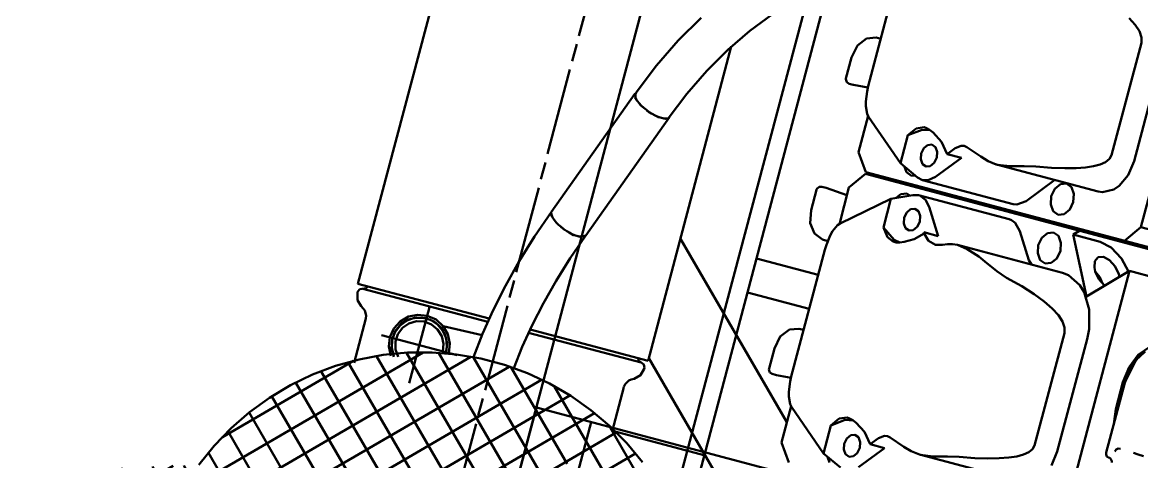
# Model space of a CAD drawing. Header units: centimetres. Extents: x 139057 to 200038, y 34824 to 80516.
# Drawn here: x 170187.1 to 170251.3, y 61326.1 to 61351.3 of the extents above; entities that cross this region are included whole.
import ezdxf

# ---------------------------------------------------------------- set-up
doc = ezdxf.new("R2010")
doc.units = ezdxf.units.CM
doc.header["$LTSCALE"] = 100
doc.layers.get('0').update_dxf_attribs({"lineweight": 0})
doc.layers.add('440_ALTRI_ELEMENTI_001-AM_0', color=31, linetype='Continuous', lineweight=50)

# ---------------------------------------------------------------- blocks, each defined once
blk = doc.blocks.new('A$C12667F03')
h = blk.add_hatch()
h.set_pattern_fill('ANSI37', color=256, scale=0.5, angle=75.1482787466947, style=0)
h.set_pattern_definition([(120.1482787466947, (-202.6132455050501, -1485.716848886164), (-1.372756539722049, -0.7973052945079098), []), (210.1482787466947, (-202.6132455050501, -1485.716848886164), (0.7973052945079098, -1.372756539722049), [])])
h.paths.add_polyline_path([(-387.1008311297301, -1151.592741927656), (-386.6435059207979, -1151.457960067841), (-386.1673863876167, -1151.451274930092), (-385.7063218123767, -1151.573538816127), (-385.2960761088434, -1151.815267934056), (-384.9656285114143, -1152.158949299308), (-384.7408129471842, -1152.579110241088), (-384.637068604261, -1153.044240711781), (-384.6628816809061, -1153.520018963667), (-384.7014065842632, -1153.633433206531), (-383.3847456212643, -1153.98258187488), (-379.8035596470836, -1140.477710573527), (-379.803559093878, -1140.477710715088), (-379.3972878708992, -1138.945637098106), (-380.3170730687234, -1138.516705034825), (-381.6375523499701, -1138.038258119079), (-382.9946480907056, -1137.678387074324), (-384.3786943453852, -1137.439655064198), (-385.778447148532, -1137.324526487442), (-387.1831164817813, -1137.333276188525), (-388.5808175812963, -1137.465952044877), (-389.9620821672979, -1137.721961146744), (-391.3148679594997, -1138.098806737515), (-392.6291940278861, -1138.59396274254), (-393.8942116919461, -1139.203581324371), (-395.1007491137389, -1139.922335407289), (-396.2390230103883, -1140.744542828354), (-397.300344842628, -1141.664748361858), (-398.2763518757674, -1142.674823990616), (-399.1588095195148, -1143.767125001701), (-403.7128378554735, -1143.933398491296), (-404.3893913805041, -1145.164100161346), (-404.9543004344705, -1146.449754177185), (-405.4034237760607, -1147.780595815333), (-405.7333304706517, -1149.145637421461), (-405.9412009875778, -1150.534246473166), (-406.025438745648, -1151.936500726792), (-405.9858677118573, -1153.34003212169), (-402.0505645826015, -1155.735240942391), (-401.7639024249765, -1157.110150149616), (-401.3573410242352, -1158.454262896033), (-400.8332783292535, -1159.757114967855), (-400.1963017649505, -1161.008696107718), (-399.4509987711463, -1162.198996050807), (-398.6031797017458, -1163.318714803609), (-397.659877819151, -1164.359262643906), (-396.6287378511879, -1165.312405003759), (-395.5171775158051, -1166.171002043935), (-394.3340644642267, -1166.927529460343), (-393.0882956377718, -1167.576524308475), (-391.7904742445353, -1168.113105727884), (-390.4502368431095, -1168.532649180444), (-389.0782159596238, -1168.832335187646), (-387.6850441164825, -1169.009344218823), (-387.3726642608199, -1169.021266921016), (-384.6428507372293, -1158.726973204466), (-387.6392871785465, -1157.932386113855), (-387.1574090785834, -1156.115194334241), (-384.1609726354036, -1156.909781409951), (-383.3847456212643, -1153.98258187488), (-384.7014065842632, -1153.633433206531), (-384.816175344542, -1153.97130329028), (-385.0854337915334, -1154.364420494589), (-385.4510827298764, -1154.670420675131), (-385.8852623041275, -1154.86617203668), (-386.3568469743732, -1154.93768528715), (-386.8297392867062, -1154.879531501385), (-387.2693101997975, -1154.695720701071), (-387.6434938806597, -1154.399928851577), (-387.9236260942671, -1154.014758175763), (-388.0896029855612, -1153.567782877537), (-388.1286874964389, -1153.092900096031), (-388.0382223549786, -1152.62495506421), (-387.8248903501335, -1152.198902590724), (-387.5043006289307, -1151.846295899304)])
h.paths.add_polyline_path([(-383.1929615839872, -1159.111450953933), (-384.6428501840237, -1158.726973346027), (-387.2060341435972, -1168.392896792444), (-385.7561455454234, -1168.7773744078), (-385.2742675981972, -1166.960183194431), (-385.7575643464479, -1166.832023842784), (-385.5525096181336, -1166.058749927732), (-385.0692128680203, -1166.186909271928)])
h.paths.add_polyline_path([(-381.5014263942394, -1159.560007772001), (-383.1929615839872, -1159.111450953933), (-385.0692128680203, -1166.186909271928), (-383.3776776764098, -1166.635466089996)])
h.paths.add_polyline_path([(-385.2742675981972, -1166.960183194431), (-385.7561456981603, -1168.777374981495), (-387.2060342963341, -1168.392897358688), (-387.3726636759493, -1169.021266943368), (-386.2813831578496, -1169.062918155047), (-384.8787333715263, -1168.991559176298), (-383.9687121316347, -1168.864293164166), (-383.5827324084494, -1167.408740012499)])
h.paths.add_polyline_path([(-384.6428501840237, -1158.726973346027), (-383.1929615839872, -1159.111450953933), (-382.7110834858868, -1157.29425918177), (-384.160972082198, -1156.909781551512)])
h.paths.add_polyline_path([(-384.160972082198, -1156.909781551512), (-382.7110834858868, -1157.29425918177), (-381.9348564698848, -1154.367059639248), (-383.3847450680587, -1153.982582016441)])
h.paths.add_polyline_path([(-383.1929615839872, -1159.111450953933), (-381.5014263942394, -1159.560007772001), (-381.0195482924137, -1157.742815992387), (-382.7110834858868, -1157.29425918177)])
h.paths.add_polyline_path([(-382.7110834858868, -1157.29425918177), (-381.0195482924137, -1157.742815992387), (-378.6614189140055, -1148.850165894779), (-380.8362508557293, -1148.273449725064), (-380.8003657638583, -1148.138124852034), (-381.7669576119188, -1147.881806588324), (-382.079665920839, -1149.06104874477), (-380.6297773226652, -1149.445526367577)])
h.paths.add_polyline_path([(-381.7669576119188, -1147.881806588324), (-380.8003657638583, -1148.138124852034), (-380.6311961236897, -1147.500175802561), (-378.4563641838286, -1148.076891979726), (-377.8411999318305, -1145.757069951447, -0.4142131629732994), (-378.6224998674843, -1144.411868451687), (-380.7006734694842, -1143.8607838811)])
h.paths.add_polyline_path([(-380.6311961236897, -1147.500175802561), (-380.8362508557293, -1148.273449725064), (-378.6614189140055, -1148.850165894779), (-378.4563641838286, -1148.076891979726)])
h.paths.add_polyline_path([(-378.4563641838286, -1148.076891979726), (-372.8984563584927, -1149.550723238441), (-372.056645288274, -1146.376202216896), (-372.1720805290643, -1146.122373549792), (-376.4959965880516, -1144.975768952223, -0.4142139617730879), (-377.8411999318305, -1145.757069951447)])
h.paths.add_polyline_path([(-380.7006734694842, -1143.8607838811), (-378.6224998674843, -1144.411868451687, -0.4142131629732388), (-377.2772994294319, -1143.630566677602), (-376.6621353059563, -1141.310745155963), (-379.803559093878, -1140.477710715088)])
h.paths.add_polyline_path([(-376.4959965880516, -1144.975768952223), (-372.1720805290643, -1146.122373549792), (-372.2340726583752, -1145.986060066673), (-372.9259227133844, -1144.763896612974), (-373.7226466416869, -1143.607550873014), (-374.6189173880521, -1142.526194667968), (-375.2854298103157, -1141.853378071042), (-375.4495561077747, -1141.809855497035), (-375.4240032184425, -1141.713493971678), (-375.5239980157021, -1141.612553386542), (-376.6621353059563, -1141.310745155963), (-377.2772994294319, -1143.630566677602, -0.4142139617729669)])
h.paths.add_polyline_path([(-375.5239980157021, -1141.612553386542), (-375.6072183932665, -1141.528545870038), (-376.6801319244805, -1140.621744311007), (-377.8284352134469, -1139.813925764116), (-379.0441978808049, -1139.110296858998), (-379.3972878708992, -1138.945637098106), (-379.803559093878, -1140.477710715088)])
h.paths.add_polyline_path([(-373.1035110886696, -1150.323997153493), (-378.6614189140055, -1148.850165894779), (-381.0195482924137, -1157.742815992387), (-375.4616404670778, -1159.216647258552)])
h.paths.add_polyline_path([(-375.4616404670778, -1159.216647258552), (-374.4950486115667, -1159.472965529712), (-372.1369192331586, -1150.580315432104), (-373.1035110886696, -1150.323997153493)])
h.paths.add_polyline_path([(-374.4950480658117, -1159.472965678724), (-373.6734450656477, -1159.690836174937), (-371.7366196263138, -1152.386949001404, -0.3462223393554222), (-370.6001577965471, -1151.531984350237), (-370.6143692984733, -1151.33646400139), (-370.8147867183689, -1150.103265231999), (-371.931863955364, -1149.807041651162)])
h.paths.add_polyline_path([(-373.6734450656477, -1159.690836174937), (-372.1095651696924, -1160.105541697296), (-371.8477758645568, -1159.575050576183), (-371.3402617044303, -1158.26590023801), (-370.950426285297, -1156.916750370117), (-370.6810891266468, -1155.538233502361), (-370.5347145825181, -1154.141593611392), (-370.5125441208038, -1152.737364380213), (-370.6001577965471, -1151.531984350237, 0.3462223393554443), (-371.7366196263138, -1152.386949001404)])
h.paths.add_polyline_path([(-375.4616404670778, -1159.216647258552), (-381.0195482924137, -1157.742815992387), (-383.3776776764098, -1166.635466089996), (-379.7451040289852, -1167.598742342147), (-379.4937654446367, -1167.491202286037), (-378.2565874095562, -1166.826611405762), (-377.3155704747442, -1166.2079306753)])
h.paths.add_polyline_path([(-376.0164080179784, -1165.210107064398), (-375.9823572851274, -1165.18313381687), (-374.9631948891583, -1164.217090732011), (-374.8353648345474, -1164.072506657394), (-373.6734450656477, -1159.690836174937), (-374.4950480658117, -1159.472965678724)])
h.paths.add_polyline_path([(-374.8353648345474, -1164.072506657394), (-374.0329172100428, -1163.164886421117), (-373.1992755226347, -1162.034293739649), (-372.4694390009645, -1160.834791793081), (-372.1095651696924, -1160.105541697296), (-373.6734450656477, -1159.690836174937)])
h.paths.add_polyline_path([(-383.5827324084494, -1167.408740012499), (-383.9687121316347, -1168.864293164166), (-383.4879141404781, -1168.797053805145), (-382.1199717681411, -1168.480093738588), (-380.9656365356896, -1168.102734556946)])
h.paths.add_polyline_path([(-372.8984563584927, -1149.550723238441), (-371.931864501119, -1149.80704150215), (-371.4274982001189, -1147.905045351537), (-371.6527786675397, -1147.26425792888), (-372.056645288274, -1146.376202216896)])
h.paths.add_polyline_path([(-371.082729728103, -1148.997650569829), (-371.6755455426428, -1148.840449242445), (-371.931863955364, -1149.807041651162), (-370.8147867183689, -1150.103265231999), (-370.8396265349838, -1149.950422091933)])
for p, q in [((-296.4848111077699, -861.3901943402016), (-409.2649120214883, -1286.690851329418)), ((-341.080600963116, -1033.465042366239), (-383.6896072469208, -1194.146210579725)), ((-358.6149894922528, -1060.57431907818), (-387.3746260061416, -1169.028667009028)), ((-381.9035880036208, -1102.750695584866), (-390.0288816365901, -1133.391674748214)), ((-376.0829491011355, -1114.352728559228), (-377.3645411572907, -1119.185690565559)), ((-358.8685066170547, -1114.850744626077), (-360.7838459435407, -1122.073606348189)), ((-341.4048262919787, -1116.029900176974), (-345.1483566883508, -1130.146982214006)), ((-370.3630324016813, -1118.14555784181), (-371.6738778121326, -1119.452733627113)), ((-366.2731000661406, -1117.949327199312), (-367.5753876540366, -1118.902365638467)), ((-345.8268140118125, -1118.176682135614), (-345.4763799264583, -1118.556183061155)), ((-345.4763799264583, -1118.556183061155), (-345.2347940552536, -1118.922855614277)), ((-371.6738778121326, -1119.452733627113), (-372.9188144590262, -1120.883946827205)), ((-367.5753876540366, -1118.902365638467), (-368.8324385948035, -1119.983270777913)), ((-360.8749037693742, -1119.33683768526), (-361.4047377623174, -1119.74310386047)), ((-360.335134196237, -1119.289095616492), (-360.8749037693742, -1119.33683768526)), ((-360.0617969810519, -1119.350715553912), (-360.3341676007512, -1119.289351938816)), ((-345.2347940552536, -1118.922855614277), (-345.1150065689835, -1119.274817554804)), ((-345.1150065689835, -1119.274817554804), (-345.12857949096, -1119.58934621379)), ((-377.4927003617886, -1119.668986773642), (-377.7490187707845, -1120.635579167458)), ((-368.6294337577674, -1119.797084628197), (-373.4034923232648, -1137.800351417216)), ((-368.8324385948035, -1119.983270777913), (-370.0367579247359, -1121.185236348363)), ((-361.4047377623174, -1119.74310386047), (-361.7402406718138, -1120.419194853457)), ((-345.12857949096, -1119.58934621379), (-346.835660108507, -1126.02685160801)), ((-343.8299625955078, -1119.93371000007), (-345.5370432130549, -1126.371215394291)), ((-361.7402406718138, -1120.419194853457), (-362.0601260505173, -1121.625502182695)), ((-377.8771779790077, -1121.118875368091), (-379.1587700333002, -1125.951837381872)), ((-372.9188144590262, -1120.883946827205), (-374.0889669406715, -1122.429136274906)), ((-370.0367579247359, -1121.185236348363), (-371.1797265644673, -1122.499167731556)), ((-362.0601260505173, -1121.625502182695), (-362.0676365095678, -1121.667479461583)), ((-362.0143753543052, -1121.845063953253), (-362.0676365095678, -1121.667479461583)), ((-361.8825575496558, -1121.931229880603), (-362.0143753543052, -1121.845063953253)), ((-361.8825575496558, -1121.931229880603), (-361.638009672195, -1121.996078437718)), ((-361.6322101216319, -1121.997616349312), (-361.638009672195, -1121.996078437718)), ((-360.7985518604073, -1122.152471652778), (-361.6322101216319, -1121.997616349312)), ((-374.1626242000166, -1122.500128238054), (-378.956033037186, -1129.27791901544)), ((-374.1094167820665, -1122.47699340299), (-374.1626242000166, -1122.500128238054)), ((-374.1626242000166, -1122.500128238054), (-374.1518250379268, -1122.576445853862)), ((-374.1210684712532, -1122.52873543516), (-374.13091984126, -1122.624406485411)), ((-374.13091984126, -1122.624406485411), (-374.1187773450765, -1122.717116026732)), ((-374.0889669406715, -1122.429136274906), (-374.1210684712532, -1122.52873543516)), ((-371.1797265644673, -1122.499167731556), (-372.2531099441949, -1123.917420214566)), ((-360.9239615398947, -1122.945313802513), (-360.8520714744482, -1122.367952278408)), ((-360.8520714744482, -1122.367952278408), (-360.7838459435407, -1122.073606348189)), ((-374.1324377964738, -1122.714010870608), (-374.1230699821863, -1122.78012058005)), ((-374.1230699821863, -1122.78012058005), (-374.042694707543, -1122.884716539236)), ((-374.1187773450765, -1122.717116026732), (-374.0842565290186, -1122.80541419104)), ((-374.0842565290186, -1122.80541419104), (-374.0108821291033, -1122.924706666323)), ((-374.0108821291033, -1122.924706666323), (-373.9135698928985, -1123.049312359246)), ((-373.9135698928985, -1123.049312359246), (-373.7913532342318, -1123.179487584683)), ((-373.8979145261947, -1123.074155061098), (-373.8278969071362, -1123.165141499194)), ((-373.8278969071362, -1123.165141499194), (-373.6996274247322, -1123.270540459605)), ((-373.7913532342318, -1123.179487584683), (-373.6510677739534, -1123.309798708709)), ((-360.9246197241846, -1123.213090880367), (-360.9239615398947, -1122.945313802513)), ((-360.8476651042256, -1123.660254432412), (-360.9246197241846, -1123.213090880367)), ((-372.1793245292756, -1123.845944962057), (-376.9727333645824, -1130.623735731991)), ((-373.6510677739534, -1123.309798708709), (-373.497714777619, -1123.433746716531)), ((-373.497714777619, -1123.433746716531), (-373.3323889869753, -1123.551558567735)), ((-373.4686259358677, -1123.460599815997), (-373.3573814324591, -1123.552173076721)), ((-373.3573814324591, -1123.552173076721), (-373.2151395465735, -1123.630240334722)), ((-373.3323889869753, -1123.551558567735), (-373.1620541858974, -1123.65828395501)), ((-373.1620541858974, -1123.65828395501), (-372.994995898709, -1123.748104764672)), ((-372.994995898709, -1123.748104764672), (-372.8305038522485, -1123.822243912669)), ((-372.9595361846987, -1123.77043990657), (-372.8361829939786, -1123.837808212789)), ((-372.7187126736644, -1123.866889557394), (-372.8361829939786, -1123.837808212789)), ((-372.8305038522485, -1123.822243912669), (-372.7026758726242, -1123.864934785815)), ((-372.7026758726242, -1123.864934785815), (-372.5637536916438, -1123.895049145969)), ((-372.5637536916438, -1123.895049145969), (-372.4137372795049, -1123.912587000581)), ((-372.4053498945686, -1123.945330737683), (-372.5072265799645, -1123.91986719385)), ((-372.4137372795049, -1123.912587000581), (-372.2531099441949, -1123.917420214566)), ((-372.3438384264264, -1123.918190567347), (-372.4053498945686, -1123.945330737683)), ((-372.1793245292756, -1123.845944962057), (-372.2050751365277, -1123.857221326383)), ((-372.1818614221665, -1123.828201963159), (-372.1793245292756, -1123.845944962057)), ((-360.7945011268857, -1123.767980194243), (-361.3469954628054, -1125.851470111462)), ((-360.7692755955759, -1123.819155602308), (-360.8476651042256, -1123.660254432412)), ((-360.7692755955759, -1123.819155602308), (-358.9404073554579, -1126.48860820249)), ((-358.5138935196701, -1124.880198447558), (-358.0306798975471, -1124.485881818982)), ((-358.5138935196701, -1124.880198447558), (-357.6884289655391, -1124.562672427448)), ((-358.0306798975471, -1124.485881818982), (-357.5829234413359, -1124.418395488115)), ((-357.6884289655391, -1124.562672427448), (-357.248275685266, -1124.586280508491)), ((-357.5800236586037, -1124.419164447638), (-357.5829234413359, -1124.418395488115)), ((-357.5800236586037, -1124.419164447638), (-357.4397473569516, -1124.473432822677)), ((-357.4397473569516, -1124.473432822677), (-357.2655569809976, -1124.573421409877)), ((-357.2655569809976, -1124.573421409877), (-357.0619890626076, -1124.722582733782)), ((-358.5138935196701, -1124.880198447558), (-358.9404073554579, -1126.48860820249)), ((-357.0619890626076, -1124.722582733782), (-356.589503568739, -1125.252389012428)), ((-361.3469954628054, -1125.851470111462), (-360.9199330389056, -1126.999279631826)), ((-357.7455681051615, -1125.927109165641), (-357.6028191867772, -1125.628730228695)), ((-357.6028191867772, -1125.628730228695), (-357.3794278773967, -1125.441742724332)), ((-357.3794278773967, -1125.441742724332), (-357.134811929569, -1125.416602416488)), ((-357.134811929569, -1125.416602416488), (-356.9352786700729, -1125.559521033021)), ((-356.9352786700729, -1125.559521033021), (-356.8334116331789, -1125.832759684476)), ((-356.8334116331789, -1125.832759684476), (-356.8572696867886, -1126.162665790471)), ((-356.589503568739, -1125.252389012428), (-356.259485782266, -1125.958570486458)), ((-355.793624584705, -1125.616036026331), (-356.259485782266, -1125.958570486458)), ((-355.793624584705, -1125.616036026331), (-355.4491899955574, -1125.4797685878)), ((-355.4491899955574, -1125.4797685878), (-355.2784026462141, -1125.495055212232)), ((-355.2784026462141, -1125.495055212232), (-355.1233202006224, -1125.565664595517)), ((-355.1233202006224, -1125.565664595517), (-354.3275881643895, -1126.101527249964)), ((-379.2869292415235, -1126.435133589956), (-379.5432476486567, -1127.401725983771)), ((-358.9404073554579, -1126.48860820249), (-357.9612917724553, -1127.296565479191)), ((-357.7694261531833, -1126.257015293988), (-357.7455681051615, -1125.927109165641)), ((-357.668042407513, -1126.530125765654), (-357.7694261531833, -1126.257015293988)), ((-357.000018599585, -1126.461044742318), (-357.2238932001892, -1126.647904081794)), ((-356.8572696867886, -1126.162665790471), (-357.000018599585, -1126.461044742318)), ((-355.4393321156058, -1126.176056651922), (-356.9260384302142, -1127.270550875517)), ((-356.259485782266, -1125.958570486458), (-355.4393321156058, -1126.176056651922)), ((-354.3275881643895, -1126.101527249964), (-353.9117776426974, -1126.361285022052)), ((-353.9117776426974, -1126.361285022052), (-353.4402798275951, -1126.551492987724)), ((-347.176622440249, -1126.413369318994), (-347.4828287485543, -1126.54787656531)), ((-346.9526675670895, -1126.237911446544), (-347.176622440249, -1126.413369318994)), ((-346.835660108507, -1126.02685160801), (-346.9526675670895, -1126.237911446544)), ((-345.5370432130549, -1126.371215394291), (-345.8777189842913, -1127.17215126619)), ((-360.9455648820403, -1127.095938874932), (-361.8852641239318, -1127.881314164551)), ((-360.9455648820403, -1127.095938874932), (-338.3219864099774, -1133.095199449512)), ((-360.9199330389056, -1126.999279631826), (-338.2963545668426, -1132.998540206405)), ((-360.3452938470546, -1127.151660925301), (-360.3709256901893, -1127.248320160958)), ((-358.5876990343932, -1126.99803248659), (-358.704858557463, -1126.682977093908)), ((-358.3034068002853, -1127.201706057938), (-358.5876990343932, -1126.99803248659)), ((-357.4680258642438, -1126.673172539624), (-357.668042407513, -1126.530125765654)), ((-357.2238932001892, -1126.647904081794), (-357.4680258642438, -1126.673172539624)), ((-353.3728453378681, -1126.568340523692), (-353.4402798275951, -1126.551492987724)), ((-353.4373800523135, -1126.552261939796), (-347.6044782019708, -1128.099015398475)), ((-352.6668204675916, -1126.658313481661), (-353.3728453378681, -1126.568340523692)), ((-351.8371750425104, -1126.660541302117), (-352.6668204675916, -1126.658313481661)), ((-351.1680658693913, -1126.677099464985), (-351.8371750425104, -1126.660541302117)), ((-350.2723015892807, -1126.746002225729), (-351.1680658693913, -1126.677099464985)), ((-349.5124824840132, -1126.77161345497), (-350.2723015892807, -1126.746002225729)), ((-348.8683394781801, -1126.761377206596), (-349.5124824840132, -1126.77161345497)), ((-348.3228290240768, -1126.719295731338), (-348.8683394781801, -1126.761377206596)), ((-347.8638687312159, -1126.648573032173), (-348.3228290240768, -1126.719295731338)), ((-347.4828287485543, -1126.54787656531), (-347.8638687312159, -1126.648573032173)), ((-359.615999884114, -1127.345053172263), (-359.6416317272488, -1127.441712407919)), ((-358.1012993298027, -1127.180811910483), (-358.3034068002853, -1127.201706057938)), ((-357.9612917724553, -1127.296565479191), (-357.6730805906955, -1127.446446462127)), ((-357.3560072920773, -1127.46017689124), (-357.6730805906955, -1127.446446462127)), ((-357.6730805906955, -1127.446446462127), (-352.4786130144748, -1128.823901607248)), ((-356.9260384302142, -1127.270550875517), (-357.3560072920773, -1127.46017689124)), ((-350.090070565373, -1127.439892596158), (-351.7315708539936, -1128.648006020638)), ((-350.0884021866623, -1127.944684109243), (-349.7701395183358, -1127.6788808243)), ((-349.7701395183358, -1127.6788808243), (-349.4222803331468, -1127.64283950493)), ((-349.4222803331468, -1127.64283950493), (-349.1379880953136, -1127.846513076278)), ((-346.404500636414, -1127.781483768078), (-346.7122572913322, -1127.982309161278)), ((-345.8777189842913, -1127.17215126619), (-346.404500636414, -1127.781483768078)), ((-379.6714068568799, -1127.885022184404), (-380.9529989111725, -1132.717984205636)), ((-363.752852837697, -1128.008878408524), (-364.0599222939018, -1129.166856101307)), ((-363.7385762307349, -1127.968695341202), (-363.752852837697, -1128.008878408524)), ((-363.6043184559348, -1127.840836620482), (-363.7385762307349, -1127.968695341202)), ((-363.4471251304749, -1127.831309898349), (-363.6043184559348, -1127.840836620482)), ((-363.4471251304749, -1127.831309898349), (-363.2025772530142, -1127.896158462914)), ((-363.2025772530142, -1127.896158462914), (-363.1967777043137, -1127.897696374508)), ((-363.1967777043137, -1127.897696374508), (-361.9999666150215, -1128.313864259573)), ((-361.8852641239318, -1127.881314164551), (-362.4377584635768, -1129.964804089221)), ((-358.2283755607459, -1128.303754753026), (-359.4791886537823, -1128.520385442825)), ((-359.1782786596123, -1128.468273265811), (-358.92040033187, -1128.25266942248)), ((-358.92040033187, -1128.25266942248), (-358.5725411336425, -1128.216628095659)), ((-358.5725411336425, -1128.216628095659), (-358.4073435078863, -1128.334923228773)), ((-357.9037671621445, -1128.316379627737), (-358.2283755607459, -1128.303754753026)), ((-357.9037671621445, -1128.316379627737), (-352.7092995840612, -1129.693834772857)), ((-357.9037671621445, -1128.316379627737), (-357.8318147036734, -1128.339598043414)), ((-357.8318147036734, -1128.339598043414), (-357.5013499699089, -1128.579827731999)), ((-350.3254967193607, -1128.83878208563), (-350.291526285142, -1128.369305236789)), ((-350.291526285142, -1128.369305236789), (-350.0884021866623, -1127.944684109243)), ((-349.1379880953136, -1127.846513076278), (-348.9932529937032, -1128.235092862102)), ((-348.9932529937032, -1128.235092862102), (-349.0272234204713, -1128.704569710942)), ((-347.3539469811622, -1128.135448290559), (-347.6049614931944, -1128.098887233587)), ((-346.7122572913322, -1127.982309161278), (-347.3539469811622, -1128.135448290559)), ((-359.4791886537823, -1128.520385442825), (-362.3904895457927, -1129.932852550002)), ((-359.4791886537823, -1128.520385442825), (-359.9169805042002, -1130.171325257572)), ((-357.5013499699089, -1128.579827731999), (-357.2862111229006, -1128.989663405868)), ((-357.2862111229006, -1128.989663405868), (-356.7751037973467, -1130.657384170743)), ((-354.9323764025721, -1128.58704403654), (-354.9580082457069, -1128.683703279647)), ((-354.9270601432327, -1128.588453783246), (-354.9526919882301, -1128.685113026353)), ((-353.7260690863732, -1128.906929417106), (-353.7517009295079, -1129.003588652762)), ((-352.2703555423323, -1128.848089902254), (-352.4790963131491, -1128.82377344236)), ((-351.7315708539936, -1128.648006020638), (-352.2703555423323, -1128.848089902254)), ((-350.1807616158876, -1129.227361864003), (-350.3254967193607, -1128.83878208563)), ((-349.0272234204713, -1128.704569710942), (-349.2303475264016, -1129.129190831038)), ((-378.9454622502926, -1129.259513615223), (-379.9084996480051, -1130.679094179126)), ((-378.929564652175, -1129.412188975664), (-378.956033037186, -1129.27791901544)), ((-378.9426612901989, -1129.258704511973), (-378.9454622502926, -1129.259513615223)), ((-378.9454622502926, -1129.259513615223), (-378.9452646087411, -1129.262669710966)), ((-378.9379489842358, -1129.40479283646), (-378.9318886633519, -1129.52433999494)), ((-378.9318886633519, -1129.52433999494), (-378.9183347738835, -1129.543452611717)), ((-378.8894867535237, -1129.536101287755), (-378.929564652175, -1129.412188975664)), ((-378.8360263175819, -1129.648561200651), (-378.8894867535237, -1129.536101287755)), ((-378.7688281993869, -1129.750180161151), (-378.8360263175819, -1129.648561200651)), ((-364.0599222939018, -1129.166856101307), (-364.1048468380723, -1129.91172540799)), ((-358.7434361140731, -1129.930066412839), (-358.719578067914, -1129.600160299393)), ((-358.719578067914, -1129.600160299393), (-358.5768291495297, -1129.301781347545)), ((-358.5768291495297, -1129.301781347545), (-358.3534378401491, -1129.114793858083)), ((-358.3534378401491, -1129.114793858083), (-358.1088218904588, -1129.08965355024)), ((-358.1088218904588, -1129.08965355024), (-357.9092886309627, -1129.232572159322)), ((-357.9092886309627, -1129.232572159322), (-357.8074215940687, -1129.505810810777)), ((-357.8074215940687, -1129.505810810777), (-357.8312796514037, -1129.835716924223)), ((-352.7092995840612, -1129.693834772857), (-352.5641903142932, -1129.749384744617)), ((-349.8964693892303, -1129.431035435351), (-350.1807616158876, -1129.227361864003)), ((-349.5486101891402, -1129.39499410108), (-349.8964693892303, -1129.431035435351)), ((-349.2303475264016, -1129.129190831038), (-349.5486101891402, -1129.39499410108)), ((-378.7831217042658, -1129.731905973109), (-378.659430512369, -1129.903337417694)), ((-378.6606564681533, -1129.878700113448), (-378.7688281993869, -1129.750180161151)), ((-378.5328378967497, -1130.007257154735), (-378.6606564681533, -1129.878700113448)), ((-378.659430512369, -1129.903337417694), (-378.6363095186207, -1129.923435180041)), ((-378.3859839338365, -1130.136206416937), (-378.5328378967497, -1130.007257154735)), ((-378.4085228006843, -1130.11781486735), (-378.20050335224, -1130.295055253955)), ((-378.2263187385652, -1130.259759141656), (-378.3859839338365, -1130.136206416937)), ((-378.0610330841992, -1130.371870263072), (-378.2263187385652, -1130.259759141656)), ((-378.20050335224, -1130.295055253955), (-378.1740394208136, -1130.310349388572)), ((-364.1048468380723, -1129.91172540799), (-363.8597408171299, -1130.516763462278)), ((-362.8257333796028, -1130.382306730899), (-362.5373160700801, -1130.032031542214)), ((-362.5373160700801, -1130.032031542214), (-362.3904895457927, -1129.932852550002)), ((-359.2949543810937, -1130.862864679249), (-359.9169805042002, -1130.171325257572)), ((-359.6815465084765, -1130.723104959878), (-359.9169805042002, -1130.171325257572)), ((-358.6420523684028, -1130.203176899406), (-358.7434361140731, -1129.930066412839)), ((-358.4420358251336, -1130.346223673376), (-358.6420523684028, -1130.203176899406)), ((-358.1979031629417, -1130.320955215546), (-358.4420358251336, -1130.346223673376)), ((-357.9740285586122, -1130.13409586862), (-358.1979031629417, -1130.320955215546)), ((-357.8312796514037, -1129.835716924223), (-357.9740285586122, -1130.13409586862)), ((-352.5641903142932, -1129.749384744617), (-352.3651697050336, -1129.894236533495)), ((-352.3651697050336, -1129.894236533495), (-352.0912602554563, -1130.367246700975)), ((-348.6751576318893, -1130.349772943708), (-349.04176375936, -1130.569650633784)), ((-345.1483566883508, -1130.146982214006), (-346.0880559172037, -1130.932357496175)), ((-345.1483566883508, -1130.146982214006), (-337.3566553230885, -1132.213164924236)), ((-379.9084996480051, -1130.679094179126), (-380.7891527629945, -1132.09620896593)), ((-377.8901269670132, -1130.472539773735), (-378.0610330841992, -1130.371870263072)), ((-377.9150421928171, -1130.4592081593), (-377.6784155342284, -1130.594892820867)), ((-377.7214319567684, -1130.55813906953), (-377.8901269670132, -1130.472539773735)), ((-376.9833041421625, -1130.642141124757), (-377.8583412553671, -1131.9288384752)), ((-377.5628784086111, -1130.623461528274), (-377.7214319567684, -1130.55813906953)), ((-377.6784155342284, -1130.594892820867), (-377.6558287806365, -1130.601399599167)), ((-377.4141111943427, -1130.669118604215), (-377.5628784086111, -1130.623461528274)), ((-377.4345377955142, -1130.664219206723), (-377.2330619610402, -1130.721784284862)), ((-377.3054498314414, -1130.686552947911), (-377.4141111943427, -1130.669118604215)), ((-377.1957847822014, -1130.684596775624), (-377.3054498314414, -1130.686552947911)), ((-377.2205070547316, -1130.717354341003), (-377.2330619610402, -1130.721784284862)), ((-377.0852442096475, -1130.663733361813), (-377.1957847822014, -1130.684596775624)), ((-376.9833041421625, -1130.642141124757), (-377.0962396088544, -1130.677887900325)), ((-376.9727333645824, -1130.623735731991), (-377.0852442096475, -1130.663733361813)), ((-376.9843216754052, -1130.628421990725), (-376.9833041421625, -1130.642141124757)), ((-371.5514636460248, -1130.816238014551), (-365.449499788836, -1141.322264811548)), ((-363.8597408171299, -1130.516763462278), (-363.3989375020865, -1130.844835943135)), ((-363.3984542034123, -1130.844964115473), (-363.0922204546187, -1130.938585101219)), ((-363.1814931977096, -1131.152344031783), (-362.9578481290046, -1130.615224509093)), ((-362.9578481290046, -1130.615224509093), (-362.8257333796028, -1130.382306730899)), ((-359.3258886403892, -1130.991223825666), (-359.6815465084765, -1130.723104959878)), ((-359.3258886403892, -1130.991223825666), (-359.322988857657, -1130.991992785188)), ((-359.1754769600484, -1131.015073886665), (-359.322988857657, -1130.991992785188)), ((-358.9738203782144, -1131.017337812635), (-359.2949543810937, -1130.862864679249)), ((-358.7249829090688, -1130.993834233435), (-358.975881721035, -1131.017308479699)), ((-358.1418307508829, -1130.829310535046), (-358.7249829090688, -1130.993834233435)), ((-357.5749127689305, -1130.501676580461), (-358.1418307508829, -1130.829310535046)), ((-357.5952574453804, -1130.439897990378), (-356.7751037973467, -1130.657384170743)), ((-357.5952574453804, -1130.439897990378), (-357.5762638385895, -1130.502870156022)), ((-357.3265546459261, -1130.920838540944), (-357.5749127689305, -1130.501676580461)), ((-356.9347035411301, -1131.159758953901), (-357.3265546459261, -1130.920838540944)), ((-352.0912602554563, -1130.367246700975), (-351.5806362192634, -1132.034839308413)), ((-351.0348496783081, -1131.17242319003), (-350.8317255798283, -1130.747802069935)), ((-350.8317255798283, -1130.747802069935), (-350.5134629170898, -1130.481998807343)), ((-350.5134629170898, -1130.481998807343), (-350.1656037244502, -1130.445957465621)), ((-350.1656037244502, -1130.445957465621), (-349.8813114903423, -1130.649631036969)), ((-349.8813114903423, -1130.649631036969), (-349.7365763850066, -1131.038210822793)), ((-349.04176375936, -1130.569650633784), (-347.4845833975378, -1130.982579587551)), ((-349.04176375936, -1130.569650633784), (-348.2642502702329, -1134.123672998103)), ((-347.4845833975378, -1130.982579587551), (-346.8533293243054, -1131.315503834339)), ((-363.2680839888308, -1131.441819919797), (-365.1925226199928, -1138.698995670828)), ((-363.2680839888308, -1131.441819919797), (-363.1814931977096, -1131.152344031783)), ((-358.975881721035, -1131.017308479699), (-359.1754769600484, -1131.015073886665)), ((-356.5306214347038, -1131.161387024971), (-356.9347035411301, -1131.159758953901)), ((-356.5306214347038, -1131.161387024971), (-356.2377885236892, -1131.114374926838)), ((-356.2377885236892, -1131.114374926838), (-355.9493980064544, -1131.115326522442)), ((-355.9493980064544, -1131.115326522442), (-355.6700558412376, -1131.164054958674)), ((-355.6700558412376, -1131.164054958674), (-349.6525348491523, -1132.75976522133)), ((-355.6671560678187, -1131.164823910745), (-355.1093134928051, -1131.398102513107)), ((-355.1093134928051, -1131.398102513107), (-354.450480791882, -1131.829898736032)), ((-351.0688201106641, -1131.641900038871), (-351.0348496783081, -1131.17242319003)), ((-350.9240850109163, -1132.030479839596), (-351.0688201106641, -1131.641900038871)), ((-349.7705468117747, -1131.507687679084), (-349.9736709195677, -1131.93230880663)), ((-349.7365763850066, -1131.038210822793), (-349.7705468117747, -1131.507687679084)), ((-346.8533293243054, -1131.315503834339), (-346.2695699866417, -1131.934822036477)), ((-380.7891527629945, -1132.09620896593), (-381.5818598262522, -1133.503539076599)), ((-377.8583412553671, -1131.9288384752), (-378.6621685802493, -1133.214245079609)), ((-367.1955180327896, -1131.945989354106), (-367.7081548563692, -1133.879174156638)), ((-367.1955180327896, -1131.945989354106), (-363.6510236925933, -1132.885908967408)), ((-354.450480791882, -1131.829898736032), (-354.0941018472913, -1132.107002599689)), ((-354.0941018472913, -1132.107002599689), (-353.4141973118785, -1132.660257569107)), ((-351.5806362192634, -1132.034839308413), (-351.4300982776585, -1132.288395656797)), ((-350.639792784259, -1132.234153418394), (-350.9240850109163, -1132.030479839596)), ((-350.2919335841689, -1132.198112076672), (-350.639792784259, -1132.234153418394)), ((-349.9736709195677, -1131.93230880663), (-350.2919335841689, -1132.198112076672)), ((-347.8156791992042, -1132.465245960804), (-347.7858300592306, -1132.089338688704)), ((-347.7858300592306, -1132.089338688704), (-347.6227627574954, -1131.880147254618)), ((-347.6227627574954, -1131.880147254618), (-347.5979494016174, -1131.866553230735)), ((-347.5979494016174, -1131.866553230735), (-347.2952205456349, -1131.848546660098)), ((-347.2952205456349, -1131.848546660098), (-346.9469494178447, -1132.039183682355)), ((-346.9469494178447, -1132.039183682355), (-346.6326853196624, -1132.395126557501)), ((-346.2695699866417, -1131.934822036477), (-345.8672816987637, -1132.684480203839)), ((-353.4141973118785, -1132.660257569107), (-352.8555381290171, -1133.040660543891)), ((-349.6525348491523, -1132.75976522133), (-349.2965077396038, -1132.899696281704)), ((-345.8135029647055, -1132.655289492162), (-349.557033359215, -1146.772371529194)), ((-349.2965077396038, -1132.899696281704), (-348.6484976961765, -1133.469840331527)), ((-345.8135029647055, -1132.655289492162), (-348.2642502702329, -1134.123672998103)), ((-347.7673838689479, -1132.684965236636), (-347.8156791992042, -1132.465245960804)), ((-347.5594512830976, -1133.123926846834), (-347.7673838689479, -1132.684965236636)), ((-347.7600834883306, -1132.7003504397), (-347.5036604806337, -1133.013021989318)), ((-346.6326853196624, -1132.395126557501), (-346.4247527375373, -1132.834088152798)), ((-346.4247527375373, -1132.834088152798), (-346.3885459035191, -1132.999908282014)), ((-345.8135029647055, -1132.655289492162), (-344.2563226028833, -1133.068218445929)), ((-390.0288816365901, -1133.391674748214), (-382.5116925306174, -1135.385063028487)), ((-389.4687413434986, -1133.540211273881), (-389.552039885104, -1133.649511775526)), ((-381.5818598262522, -1133.503539076599), (-382.2837318323109, -1134.894091366383)), ((-381.0811581193957, -1133.201280398818), (-381.3374765283916, -1134.167872800084)), ((-378.6621685802493, -1133.214245079609), (-379.3914138312939, -1134.491495980474)), ((-352.8555381290171, -1133.040660543891), (-351.9874675247374, -1133.530011049064)), ((-351.9874675247374, -1133.530011049064), (-351.2745936747197, -1133.982345140132)), ((-348.6484976961765, -1133.469840331527), (-348.4054079550806, -1133.875707766565)), ((-347.2450590181652, -1133.479386417719), (-347.5594512830976, -1133.123926846834)), ((-347.5036604806337, -1133.013021989318), (-347.3748030393872, -1133.332731245609)), ((-347.2156953189078, -1133.495449504408), (-347.2450590181652, -1133.479386417719)), ((-390.0475656941089, -1133.852273164841), (-390.0621758412126, -1133.907368926855)), ((-390.0612778171453, -1134.321431963297), (-390.0621758412126, -1133.907368926855)), ((-389.9316360774937, -1133.699897556158), (-390.0475656941089, -1133.852273164841)), ((-389.552039885104, -1133.649511775526), (-389.9316360774937, -1133.699897556158)), ((-389.7418379868868, -1133.674704662117), (-382.5943704649362, -1135.570051154646)), ((-367.7081548563692, -1133.879174156638), (-364.1636605143103, -1134.81909376994)), ((-351.2745936747197, -1133.982345140132), (-350.6960360362682, -1134.404751694354)), ((-348.4054079550806, -1133.875707766565), (-348.1190879988972, -1134.865669070336)), ((-389.8531675349477, -1134.679744838329), (-390.0612778171453, -1134.321431963297)), ((-389.8531675349477, -1134.679744838329), (-389.7291566498134, -1134.803153908404)), ((-389.7286733530018, -1134.803282065841), (-389.6364905323389, -1134.921872018429)), ((-385.936613912836, -1134.735492012056), (-387.090046766356, -1139.085157817753)), ((-381.4656357384774, -1134.651169008168), (-382.7472277890447, -1139.484131014498)), ((-379.3914138312939, -1134.491495980474), (-380.0421226221624, -1135.75543241069)), ((-350.6960360362682, -1134.404751694354), (-350.235490686402, -1134.802071450802)), ((-350.235490686402, -1134.802071450802), (-349.8850565991852, -1135.181572376343)), ((-389.573786231831, -1135.381809702667), (-390.2481599702987, -1137.924914314004)), ((-389.6364905323389, -1134.921872018429), (-389.5537361159477, -1135.20866456494)), ((-389.5537361159477, -1135.20866456494), (-389.5732735946331, -1135.379876522871)), ((-387.1312292322073, -1135.272738216969), (-387.6052754811499, -1135.542751944216)), ((-387.1411115854535, -1135.43875129387), (-387.5710311635885, -1135.710120788368)), ((-386.7877260438654, -1135.346757194551), (-387.2344666283134, -1135.496243341418)), ((-386.6476966581795, -1135.316125995072), (-387.1411115854535, -1135.43875129387)), ((-386.5971186153147, -1135.162456339749), (-387.1312292322073, -1135.272738216969)), ((-386.316992250413, -1135.335022924992), (-386.7877260438654, -1135.346757194551)), ((-386.1410461414162, -1135.354263952526), (-386.6476966581795, -1135.316125995072)), ((-386.0546238973293, -1135.221479556116), (-386.5971186153147, -1135.162456339749)), ((-385.8633932984922, -1135.462031750532), (-386.316992250413, -1135.335022924992)), ((-385.6719246815446, -1135.54953185335), (-386.1410461414162, -1135.354263952526)), ((-385.5571532111171, -1135.444439000043), (-386.0546238973293, -1135.221479556116)), ((-385.4672697588358, -1135.716051703843), (-385.8633932984922, -1135.462031750532)), ((-385.1524354975227, -1135.810401527735), (-385.5571532111171, -1135.444439000043)), ((-382.2837318323109, -1134.894091366383), (-382.8907850656215, -1136.260645738395)), ((-349.8850565991852, -1135.181572376343), (-349.6434707279805, -1135.548244929465)), ((-348.1190879988972, -1134.865669070336), (-348.1249000757489, -1135.989731548878)), ((-387.9732700112763, -1135.945378972741), (-388.1994843624088, -1136.441469258221)), ((-387.8943678654286, -1136.102346970292), (-388.0779378313127, -1136.576122297498)), ((-387.6052754811499, -1135.542751944216), (-387.9732700112763, -1135.945378972741)), ((-387.6179712295088, -1135.770092702063), (-387.9039396654371, -1136.144294923695)), ((-387.5710311635885, -1135.710120788368), (-387.8943678654286, -1136.102346970292)), ((-387.4765107418898, -1135.911578326079), (-387.744560134739, -1136.270875586721)), ((-387.2344666283134, -1135.496243341418), (-387.6179712295088, -1135.770092702063)), ((-387.1073444775793, -1135.656687131675), (-387.4765107418898, -1135.911578326079)), ((-386.6766083083603, -1135.53244200215), (-387.1073444775793, -1135.656687131675)), ((-386.2287624228302, -1135.552399894746), (-386.6766083083603, -1135.53244200215)), ((-385.8102218184176, -1135.714080935868), (-386.2287624228302, -1135.552399894746)), ((-385.4652628853473, -1136.001088498684), (-385.8102218184176, -1135.714080935868)), ((-385.2873509648743, -1135.882219469699), (-385.6719246815446, -1135.54953185335)), ((-385.1627596031431, -1136.075615419599), (-385.4672697588358, -1135.716051703843)), ((-385.2301945846084, -1136.38258573279), (-385.4652628853473, -1136.001088498684)), ((-385.0269876580242, -1136.318531511875), (-385.2873509648743, -1135.882219469699)), ((-384.9775419394973, -1136.508553540858), (-385.1627596031431, -1136.075615419599)), ((-384.8798477846685, -1136.282543911191), (-385.1524354975227, -1135.810401527735)), ((-382.9203156709227, -1136.332993476244), (-385.1475515935126, -1135.825145921262)), ((-380.0421226221624, -1135.75543241069), (-380.6110508452657, -1136.999672717007)), ((-380.1633562884781, -1136.007788604649), (-373.4034923232648, -1137.800351417216)), ((-365.2963963608745, -1136.010556629451), (-365.8262303538177, -1136.416822789761)), ((-364.7566267896, -1135.962814560684), (-365.2963963608745, -1136.010556629451)), ((-364.4832895725522, -1136.024434490653), (-364.7556601922515, -1135.963070875558)), ((-349.6434707279805, -1135.548244929465), (-349.5236832398477, -1135.900206877443)), ((-349.5236832398477, -1135.900206877443), (-349.5372561618242, -1136.214735521527)), ((-348.1249000757489, -1135.989731548878), (-348.238639266372, -1136.559099315258)), ((-388.6881632443074, -1136.33360848442), (-384.3384974348846, -1137.48704134539)), ((-388.1994843624088, -1136.441469258221), (-388.2620187934044, -1136.983550152334)), ((-388.0779378313127, -1136.576122297498), (-388.1039640448544, -1137.083915455791)), ((-388.0670382074568, -1136.58573729411), (-388.0939861751649, -1137.056041775795)), ((-387.9039396654371, -1136.144294923695), (-388.0670382074568, -1136.58573729411)), ((-387.744560134739, -1136.270875586721), (-387.8845221876654, -1136.697244702431)), ((-387.8845221876654, -1136.697244702431), (-387.880838700712, -1137.145669645222)), ((-385.1288404382321, -1136.81966648862), (-385.2301945846084, -1136.38258573279)), ((-384.9159213371131, -1136.814571356925), (-385.0269876580242, -1136.318531511875)), ((-384.9274512242082, -1136.977043850871), (-384.9775419394973, -1136.508553540858)), ((-384.7657983704958, -1136.816101773235), (-384.8798477846685, -1136.282543911191)), ((-382.8907850656215, -1136.260645738395), (-383.3989076457474, -1137.595498798939)), ((-380.2499005954269, -1136.191751471313), (-373.7930633473698, -1137.903958453389)), ((-365.8262303538177, -1136.416822789761), (-366.1617332633141, -1137.0929138051)), ((-349.5372561618242, -1136.214735521527), (-351.2443367812339, -1142.6522409381)), ((-348.238639266372, -1136.559099315258), (-349.9457198857817, -1142.99660472438)), ((-387.1831164817813, -1137.333276188525), (-388.5808175812963, -1137.465952044877)), ((-388.2620187934044, -1136.983550152334), (-388.1545378949049, -1137.518469876202)), ((-388.1039640448544, -1137.083915455791), (-387.9690401751104, -1137.573867036554)), ((-388.0939861751649, -1137.056041775795), (-387.9820072475377, -1137.513527533563)), ((-387.880838700712, -1137.145669645222), (-387.7340577497635, -1137.569449788483)), ((-385.778447148532, -1137.324526487442), (-387.1831164817813, -1137.333276188525)), ((-384.3786943453852, -1137.439655064198), (-385.778447148532, -1137.324526487442)), ((-385.1721833824668, -1137.26596671209), (-385.1288404382321, -1136.81966648862)), ((-385.0165066152367, -1137.439672625216), (-384.9274512242082, -1136.977043850871)), ((-384.9667824927274, -1137.320434367808), (-384.9159213371131, -1136.814571356925)), ((-384.821793639243, -1137.358882142755), (-384.7657983704958, -1136.816101773235)), ((-380.6110508452657, -1136.999672717007), (-381.0966605852846, -1138.218417330238)), ((-366.1617332633141, -1137.0929138051), (-366.4688027213815, -1138.250891497883)), ((-345.4384835522178, -1137.766155636462), (-344.95663015838, -1137.29698983446)), ((-344.6508667591515, -1137.006146228465), (-345.3021270997378, -1137.45677047834)), ((-344.9006804555211, -1137.277168592962), (-345.1996683060679, -1137.483940242382)), ((-389.9620821672979, -1137.721961146744), (-391.3148679594997, -1138.098806737515)), ((-388.5808175812963, -1137.465952044877), (-389.9620821672979, -1137.721961146744)), ((-382.9946480907056, -1137.678387074324), (-384.3786943453852, -1137.439655064198)), ((-381.6375523499701, -1138.038258119079), (-382.9946480907056, -1137.678387074324)), ((-380.3170730687234, -1138.516705034825), (-381.6375523499701, -1138.038258119079)), ((-373.9636326200816, -1137.651814899), (-373.945438957915, -1137.788028849813)), ((-373.945438957915, -1137.788028849813), (-373.7930633473698, -1137.903958453389)), ((-373.6406877330992, -1138.019888049515), (-373.7930633473698, -1137.903958453389)), ((-373.6154948483709, -1138.209686151298), (-373.6406877330992, -1138.019888049515)), ((-373.3638911313865, -1137.651012881252), (-368.4928320992294, -1146.037735252234)), ((-346.0531859576258, -1139.005499592575), (-345.4384835522178, -1137.766155636462)), ((-345.3021270997378, -1137.45677047834), (-345.8354465152624, -1138.159031769785)), ((-345.4851827874336, -1137.860331966134), (-345.7329877271804, -1138.186201518925)), ((-345.3429235137555, -1137.673038615438), (-345.4851827874336, -1137.860331966134)), ((-345.1996683060679, -1137.483940242382), (-345.3429235137555, -1137.673038615438)), ((-392.6291940278861, -1138.59396274254), (-393.8942116919461, -1139.203581324371)), ((-391.3148679594997, -1138.098806737515), (-392.6291940278861, -1138.59396274254)), ((-379.0441978808049, -1139.110296858998), (-380.3170730687234, -1138.516705034825)), ((-374.1943706173006, -1138.83210309461), (-373.8360577478561, -1138.623992814275)), ((-373.8360577478561, -1138.623992814275), (-373.6301049973372, -1138.264781928214)), ((-373.6154948483709, -1138.209686151298), (-373.6301049973372, -1138.264781928214)), ((-366.4688027213815, -1138.250891497883), (-366.476313180432, -1138.292868799123)), ((-366.4230520251695, -1138.470453268441), (-366.476313180432, -1138.292868799123)), ((-366.29123422052, -1138.556619195791), (-366.4230520251695, -1138.470453268441)), ((-366.29123422052, -1138.556619195791), (-366.0466863430593, -1138.621467760357)), ((-366.0408867924962, -1138.623005671951), (-366.0466863430593, -1138.621467760357)), ((-365.2072285331342, -1138.777860975417), (-366.0408867924962, -1138.623005671951)), ((-365.2607481453124, -1138.993341608497), (-365.1925226199928, -1138.698995670828)), ((-345.8354465152624, -1138.159031769785), (-346.1863024916056, -1139.027618302556)), ((-345.7329877271804, -1138.186201518925), (-346.0838436979357, -1139.054788059148)), ((-393.8942116919461, -1139.203581324371), (-395.1007491137389, -1139.922335407289)), ((-377.8284352134469, -1139.813925764116), (-379.0441978808049, -1139.110296858998)), ((-374.7849224704805, -1139.303481398674), (-375.4592962089482, -1141.846586002561)), ((-374.7844098332826, -1139.301548211428), (-374.7165427349064, -1139.143152168544)), ((-374.7165427349064, -1139.143152168544), (-374.502553292692, -1138.935049383494)), ((-374.502553292692, -1138.935049383494), (-374.3637205205414, -1138.877719527634)), ((-374.1943706173006, -1138.83210309461), (-374.3632372274551, -1138.877847692522)), ((-365.3326382107589, -1139.570703117701), (-365.2607481453124, -1138.993341608497)), ((-346.0838436979357, -1139.054788059148), (-347.1421824145618, -1143.045848085138)), ((-346.1863024916056, -1139.027618302556), (-346.5964119482342, -1140.574166155013)), ((-346.0531859576258, -1139.005499592575), (-346.0908924538198, -1139.081369353982)), ((-395.1007491137389, -1139.922335407289), (-396.2390230103883, -1140.744542828354)), ((-382.8753869972679, -1139.967427215131), (-383.1317054081264, -1140.934019616398)), ((-376.6801319244805, -1140.621744311007), (-377.8284352134469, -1139.813925764116)), ((-365.3332963950488, -1139.838480195554), (-365.3326382107589, -1139.570703117701)), ((-365.2563417750898, -1140.28564374015), (-365.3332963950488, -1139.838480195554)), ((-379.8035596470836, -1140.477710573527), (-388.0753725479844, -1171.671222841891)), ((-379.8035596470836, -1140.477710573527), (-360.4717115975473, -1145.604078798147)), ((-375.6072183932665, -1141.528545870038), (-376.6801319244805, -1140.621744311007)), ((-365.2031778014752, -1140.393369509431), (-365.7556721355322, -1142.476859441551)), ((-365.1779522683028, -1140.444544932398), (-365.2563417750898, -1140.28564374015)), ((-365.1779522683028, -1140.444544932398), (-363.3490840263221, -1143.113997525128)), ((-346.5964119482342, -1140.574166155013), (-346.710542208657, -1141.418106480094)), ((-396.2390230103883, -1140.744542828354), (-397.300344842628, -1141.664748361858)), ((-362.9225701905343, -1141.505587770196), (-362.4394847258482, -1141.111754438432)), ((-362.9225701905343, -1141.505587770196), (-362.0971056382659, -1141.188061742636)), ((-362.4394847258482, -1141.111754438432), (-361.9916001159254, -1141.043784810754)), ((-362.0971056382659, -1141.188061742636), (-361.6569523579929, -1141.211669831129)), ((-361.9887003350559, -1141.044553762826), (-361.9916001159254, -1141.043784810754)), ((-361.9887003350559, -1141.044553762826), (-361.8484240296784, -1141.098822145315)), ((-361.8484240296784, -1141.098822145315), (-361.6742336518619, -1141.198810717615)), ((-361.6742336518619, -1141.198810717615), (-361.4706657334718, -1141.34797204897)), ((-397.300344842628, -1141.664748361858), (-398.2763518757674, -1142.674823990616)), ((-376.6621353059563, -1141.310745155963), (-385.3769612863216, -1174.174886828812)), ((-383.2598646126244, -1141.417315817031), (-384.5414566687796, -1146.250277823361)), ((-374.6189173880521, -1142.526194667968), (-375.6072183932665, -1141.528545870038)), ((-375.4495561077747, -1141.809855497035), (-370.1289482332322, -1143.220760195109)), ((-362.9225701905343, -1141.505587770196), (-363.3490840263221, -1143.113997525128)), ((-361.4706657334718, -1141.34797204897), (-360.9981802396032, -1141.877778335067)), ((-360.9981802396032, -1141.877778335067), (-360.6681624531302, -1142.583959794196)), ((-373.7226466416869, -1143.607550873014), (-374.6189173880521, -1142.526194667968)), ((-365.7556721355322, -1142.476859441551), (-365.3286097134951, -1143.624668961915)), ((-362.1542447760257, -1142.55249849573), (-362.0114958576414, -1142.254119536432)), ((-362.0114958576414, -1142.254119536432), (-361.7881045482609, -1142.06713204697)), ((-361.7881045482609, -1142.06713204697), (-361.5434886022958, -1142.041991746577)), ((-361.5434886022958, -1142.041991746577), (-361.3439553409371, -1142.18491035566)), ((-361.3439553409371, -1142.18491035566), (-361.2420883059058, -1142.458148992213)), ((-361.2420883059058, -1142.458148992213), (-361.2659463595155, -1142.788055105659)), ((-360.2023012555692, -1142.24142534897), (-360.6681624531302, -1142.583959794196)), ((-360.2023012555692, -1142.24142534897), (-359.8578666701469, -1142.105157902988)), ((-359.8578666701469, -1142.105157902988), (-359.687079318941, -1142.12044453487)), ((-359.687079318941, -1142.12044453487), (-359.5319968733493, -1142.191053910705)), ((-359.5319968733493, -1142.191053910705), (-358.7361366740915, -1142.726433268341)), ((-398.2763518757674, -1142.674823990616), (-399.1588095195148, -1143.767125001701)), ((-378.852461603612, -1175.905036366137), (-370.1376356232468, -1143.040894685837)), ((-363.3490840263221, -1143.113997525128), (-362.3699684470448, -1143.921954786929)), ((-362.1781028240475, -1142.882404601725), (-362.1542447760257, -1142.55249849573)), ((-362.0767190802399, -1143.155515095743), (-362.1781028240475, -1142.882404601725)), ((-361.8767025369707, -1143.298561869713), (-362.0767190802399, -1143.155515095743)), ((-361.4086952704492, -1143.086434057506), (-361.6325698710534, -1143.273293389531)), ((-361.2659463595155, -1142.788055105659), (-361.4086952704492, -1143.086434057506)), ((-359.84800878647, -1142.801445974561), (-361.3347151010785, -1143.895940198156)), ((-360.6681624531302, -1142.583959794196), (-359.84800878647, -1142.801445974561)), ((-358.7361366740915, -1142.726433268341), (-358.3204543135616, -1142.986674344691)), ((-358.3204543135616, -1142.986674344691), (-357.8489564984593, -1143.176882302912)), ((-357.7815220124576, -1143.19372983888), (-357.8489564984593, -1143.176882302912)), ((-357.8460567231778, -1143.177651262435), (-352.013154872835, -1144.724404713663)), ((-351.8915054194185, -1143.173265887948), (-352.2725454020801, -1143.273962347361)), ((-351.5852991129759, -1143.038758626732), (-351.8915054194185, -1143.173265887948)), ((-351.3613442379537, -1142.863300769182), (-351.5852991129759, -1143.038758626732)), ((-351.2443367812339, -1142.6522409381), (-351.3613442379537, -1142.863300769182)), ((-349.9457198857817, -1142.99660472438), (-350.2863956551555, -1143.797540588828)), ((-347.1515366334024, -1143.174756965193), (-347.1421824145618, -1143.045848085138)), ((-347.1107113800499, -1143.280245340022), (-347.1515366334024, -1143.174756965193)), ((-346.5636068947169, -1142.879076196405), (-346.6384222853485, -1142.997350914928)), ((-346.4537209655646, -1142.827519609185), (-346.5636068947169, -1142.879076196405)), ((-346.3231058839265, -1142.836291706713), (-346.4537209655646, -1142.827519609185)), ((-345.580935907692, -1143.070859892818), (-345.3126447863433, -1143.163213154825)), ((-345.3126447863433, -1143.163213154825), (-345.0017649188194, -1143.262721723469)), ((-362.9963757089827, -1143.623421809229), (-363.1135352301899, -1143.308366423997)), ((-361.6325698710534, -1143.273293389531), (-361.8767025369707, -1143.298561869713)), ((-357.0754971440438, -1143.283702796849), (-357.7815220124576, -1143.19372983888)), ((-356.2458517133746, -1143.285930624756), (-357.0754971440438, -1143.283702796849)), ((-355.5767425439808, -1143.302488787624), (-356.2458517133746, -1143.285930624756)), ((-354.6809782601449, -1143.371391533467), (-355.5767425439808, -1143.302488787624)), ((-353.9211591548774, -1143.397002770158), (-354.6809782601449, -1143.371391533467)), ((-353.2770161527696, -1143.386766521784), (-353.9211591548774, -1143.397002770158)), ((-352.7315056968037, -1143.344685046526), (-353.2770161527696, -1143.386766521784)), ((-352.2725454020801, -1143.273962347361), (-352.7315056968037, -1143.344685046526)), ((-347.0356584649089, -1143.332736393961), (-347.1107113800499, -1143.280245340022)), ((-347.0357866260711, -1143.333219683322), (-346.9816574502292, -1143.347573517414)), ((-346.9813023089919, -1143.348184971663), (-346.8909228659722, -1143.397498330625)), ((-346.8909228659722, -1143.397498330625), (-346.8147228724811, -1143.556853456947)), ((-346.8147228724811, -1143.556853456947), (-346.8223769824508, -1143.634485057148))]:
    blk.add_line(p, q)

msp = doc.modelspace()

# ---------------------------------------------------------------- block references
at = {"layer": '440_ALTRI_ELEMENTI_001-AM_0'}
msp.add_blockref('A$C12667F03', (170596.4096090371, 62469.7246651144, -3.102923759085743e-08), dxfattribs=at)

doc.saveas('drawing.dxf')
